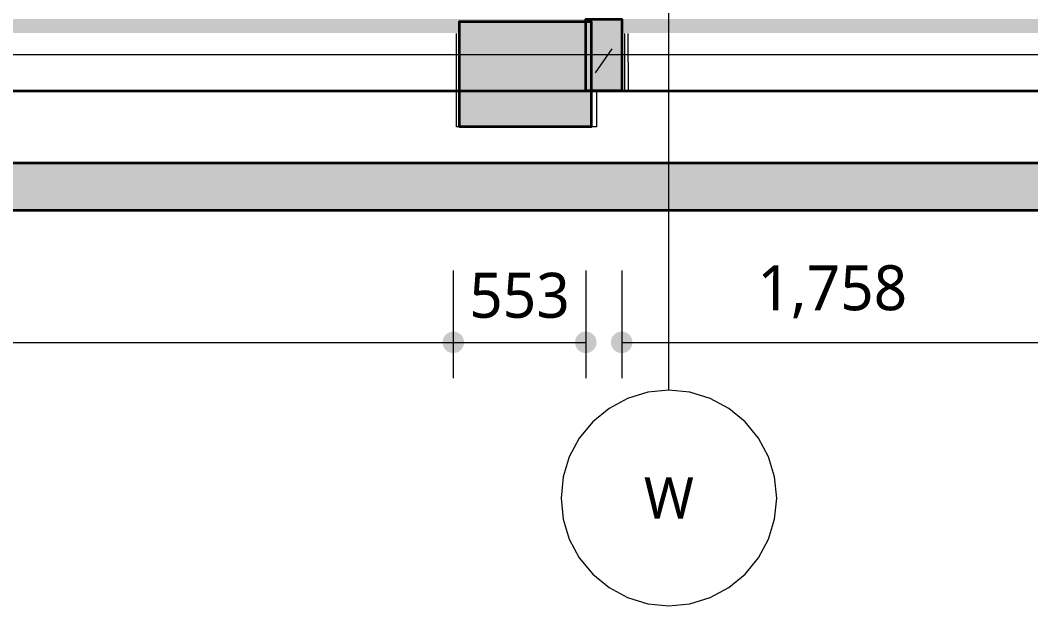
# Model space of a CAD drawing. Header units: millimetres. Extents: x 0 to 135734, y 0 to 59400.
# Drawn here: x 37392 to 41611, y 23350 to 25795 of the extents above; entities that cross this region are included whole.
import ezdxf

# ---------------------------------------------------------------- set-up
doc = ezdxf.new("R2010")
doc.units = ezdxf.units.MM
doc.linetypes.add('DASHDOT', pattern=[3.556, 2.54, -0.508, 0, -0.508])
for name, color, linetype, lineweight in [('01_切断（構造・壁）', 7, 'Continuous', 35), ('05_断熱（仮）', 2, 'Continuous', 9), ('10_見えがかり', 7, 'Continuous', 13), ('40_通り芯', 1, 'DASHDOT', 9), ('41_通り芯の符号', 1, 'Continuous', 13), ('50_寸法', 3, 'Continuous', 9)]:
    doc.layers.add(name, color=color, linetype=linetype, lineweight=lineweight)
doc.styles.add('JP', font='NotoSansCJKjp-Regular.otf')

msp = doc.modelspace()

# ---------------------------------------------------------------- hatches: boundary and pattern name
at = {"layer": '01_切断（構造・壁）'}
for color, points in [(7, [(46476.9, 25742), (46476.9, 25800), (26047.5, 25800), (26047.5, 25742)]), (7, [(39418.9, 25350), (39225.9, 25350), (39225.9, 25504.2), (39225.9, 25790), (39418.9, 25790), (39775.8, 25790), (39775.8, 25635.8), (39775.8, 25350)]), (7, [(39903.1, 25763.1), (39903.1, 25763.1), (39903.1, 25500), (39878.1, 25500), (39753.1, 25500), (39753.1, 25763.2), (39753.1, 25763.2), (39753.1, 25800), (39772.5, 25800), (39903.1, 25800)]), (8, [(53567.6, 25000), (53417.6, 25000), (26197.5, 25000), (26047.5, 25000), (26047.5, 25200), (26047.5, 25652), (26197.5, 25652), (26197.5, 25200), (53417.6, 25200), (53417.6, 25652), (53567.6, 25652), (53567.6, 25200)])]:
    msp.add_hatch(color=color, dxfattribs=at).paths.add_polyline_path(points)
at = {"layer": '05_断熱（仮）', "true_color": 0xf3d98b}
msp.add_hatch(color=8, dxfattribs=at).paths.add_polyline_path([(39778.1, 25775), (39878.1, 25775), (39878.1, 25763.1), (39878.1, 25525), (39778.1, 25525), (39778.1, 25763.2)])
at = {"layer": '50_寸法'}
for points in [[(39245, 24450), (39244.1, 24441.2), (39241.6, 24432.8), (39237.4, 24425), (39231.8, 24418.2), (39225, 24412.6), (39217.2, 24408.4), (39208.8, 24405.9), (39200, 24405), (39191.2, 24405.9), (39182.8, 24408.4), (39175, 24412.6), (39168.2, 24418.2), (39162.6, 24425), (39158.4, 24432.8), (39155.9, 24441.2), (39155, 24450), (39155.9, 24458.8), (39158.4, 24467.2), (39162.6, 24475), (39168.2, 24481.8), (39175, 24487.4), (39182.8, 24491.6), (39191.2, 24494.1), (39200, 24495), (39208.8, 24494.1), (39217.2, 24491.6), (39225, 24487.4), (39231.8, 24481.8), (39237.4, 24475), (39241.6, 24467.2), (39244.1, 24458.8)], [(39245, 24450), (39244.1, 24441.2), (39241.6, 24432.8), (39237.4, 24425), (39231.8, 24418.2), (39225, 24412.6), (39217.2, 24408.4), (39208.8, 24405.9), (39200, 24405), (39191.2, 24405.9), (39182.8, 24408.4), (39175, 24412.6), (39168.2, 24418.2), (39162.6, 24425), (39158.4, 24432.8), (39155.9, 24441.2), (39155, 24450), (39155.9, 24458.8), (39158.4, 24467.2), (39162.6, 24475), (39168.2, 24481.8), (39175, 24487.4), (39182.8, 24491.6), (39191.2, 24494.1), (39200, 24495), (39208.8, 24494.1), (39217.2, 24491.6), (39225, 24487.4), (39231.8, 24481.8), (39237.4, 24475), (39241.6, 24467.2), (39244.1, 24458.8)], [(39798, 24450), (39797.1, 24441.2), (39794.6, 24432.8), (39790.4, 24425), (39784.8, 24418.2), (39778, 24412.6), (39770.2, 24408.4), (39761.8, 24405.9), (39753, 24405), (39744.2, 24405.9), (39735.8, 24408.4), (39728, 24412.6), (39721.2, 24418.2), (39715.6, 24425), (39711.4, 24432.8), (39708.9, 24441.2), (39708, 24450), (39708.9, 24458.8), (39711.4, 24467.2), (39715.6, 24475), (39721.2, 24481.8), (39728, 24487.4), (39735.8, 24491.6), (39744.2, 24494.1), (39753, 24495), (39761.8, 24494.1), (39770.2, 24491.6), (39778, 24487.4), (39784.8, 24481.8), (39790.4, 24475), (39794.6, 24467.2), (39797.1, 24458.8)], [(39948, 24450), (39947.1, 24441.2), (39944.6, 24432.8), (39940.4, 24425), (39934.8, 24418.2), (39928, 24412.6), (39920.2, 24408.4), (39911.8, 24405.9), (39903, 24405), (39894.2, 24405.9), (39885.8, 24408.4), (39878, 24412.6), (39871.2, 24418.2), (39865.6, 24425), (39861.4, 24432.8), (39858.9, 24441.2), (39858, 24450), (39858.9, 24458.8), (39861.4, 24467.2), (39865.6, 24475), (39871.2, 24481.8), (39878, 24487.4), (39885.8, 24491.6), (39894.2, 24494.1), (39903, 24495), (39911.8, 24494.1), (39920.2, 24491.6), (39928, 24487.4), (39934.8, 24481.8), (39940.4, 24475), (39944.6, 24467.2), (39947.1, 24458.8)]]:
    msp.add_hatch(color=7, dxfattribs=at).paths.add_polyline_path(points)

# ---------------------------------------------------------------- linework, layer by layer
at = {"layer": '01_切断（構造・壁）'}
for points in [[(39418.9, 25350), (39225.9, 25350), (39225.9, 25504.2), (39225.9, 25790), (39418.9, 25790), (39775.8, 25790), (39775.8, 25635.8), (39775.8, 25350), (39418.9, 25350)], [(39903.1, 25763.1), (39903.1, 25763.1), (39903.1, 25500), (39878.1, 25500), (39753.1, 25500), (39753.1, 25763.2), (39753.1, 25763.2), (39753.1, 25800), (39772.5, 25800), (39903.1, 25800), (39903.1, 25763.1)], [(53567.6, 25000), (53417.6, 25000), (26197.5, 25000), (26047.5, 25000), (26047.5, 25200), (26047.5, 25652), (26197.5, 25652), (26197.5, 25200), (53417.6, 25200), (53417.6, 25652), (53567.6, 25652), (53567.6, 25200), (53567.6, 25000)], [(22600, 25500), (57900, 25500)]]:
    msp.add_lwpolyline(points, dxfattribs=at)
at = {"layer": '05_断熱（仮）'}
msp.add_lwpolyline([(39793.1, 25575), (39863.1, 25675)], dxfattribs=at)
at = {"layer": '10_見えがかり'}
for points in [[(39223.9, 25350), (39213.8, 25350), (39213.8, 25740)], [(39914.7, 25740), (39915.3, 25500), (39905.1, 25500)], [(39928.8, 25740), (39929.9, 25500), (39917.3, 25500)], [(26197.5, 25652), (46476.9, 25652)], [(39798.1, 25498), (39798.1, 25350), (39777.8, 25350)]]:
    msp.add_lwpolyline(points, dxfattribs=at)
at = {"layer": '40_通り芯'}
msp.add_lwpolyline([(40100, 24250), (40100, 35600)], dxfattribs=at)
at = {"layer": '41_通り芯の符号'}
msp.add_lwpolyline([(40550, 23800), (40541.4, 23887.8), (40515.7, 23972.2), (40474.2, 24050), (40418.2, 24118.2), (40350, 24174.2), (40272.2, 24215.7), (40187.8, 24241.4), (40100, 24250), (40012.2, 24241.4), (39927.8, 24215.7), (39850, 24174.2), (39781.8, 24118.2), (39725.8, 24050), (39684.3, 23972.2), (39658.6, 23887.8), (39650, 23800), (39658.6, 23712.2), (39684.3, 23627.8), (39725.8, 23550), (39781.8, 23481.8), (39850, 23425.8), (39927.8, 23384.3), (40012.2, 23358.6), (40100, 23350), (40187.8, 23358.6), (40272.2, 23384.3), (40350, 23425.8), (40418.2, 23481.8), (40474.2, 23550), (40515.7, 23627.8), (40541.4, 23712.2), (40550, 23800)], dxfattribs=at)
at = {"layer": '50_寸法'}
for points in [[(39200, 24750), (39200, 24300)], [(39200, 24750), (39200, 24300)], [(39753, 24750), (39753, 24300)], [(39903, 24750), (39903, 24300)], [(25894.2, 24450), (39200, 24450)], [(39200, 24450), (39753, 24450)], [(39903, 24450), (41661, 24450)]]:
    msp.add_lwpolyline(points, dxfattribs=at)

# ---------------------------------------------------------------- texts
at = {"layer": '41_通り芯の符号', "insert": (40100, 23800), "char_height": 172, "attachment_point": 5, "style": 'JP'}
msp.add_mtext('W', dxfattribs=at)
at = {"layer": '50_寸法', "char_height": 187.87, "attachment_point": 8, "style": 'JP'}
for s, insert in [('1,758', (40782, 24550)), ('553', (39476.5, 24550))]:
    msp.add_mtext(s, dxfattribs=dict(at, insert=insert))

doc.saveas('drawing.dxf')
